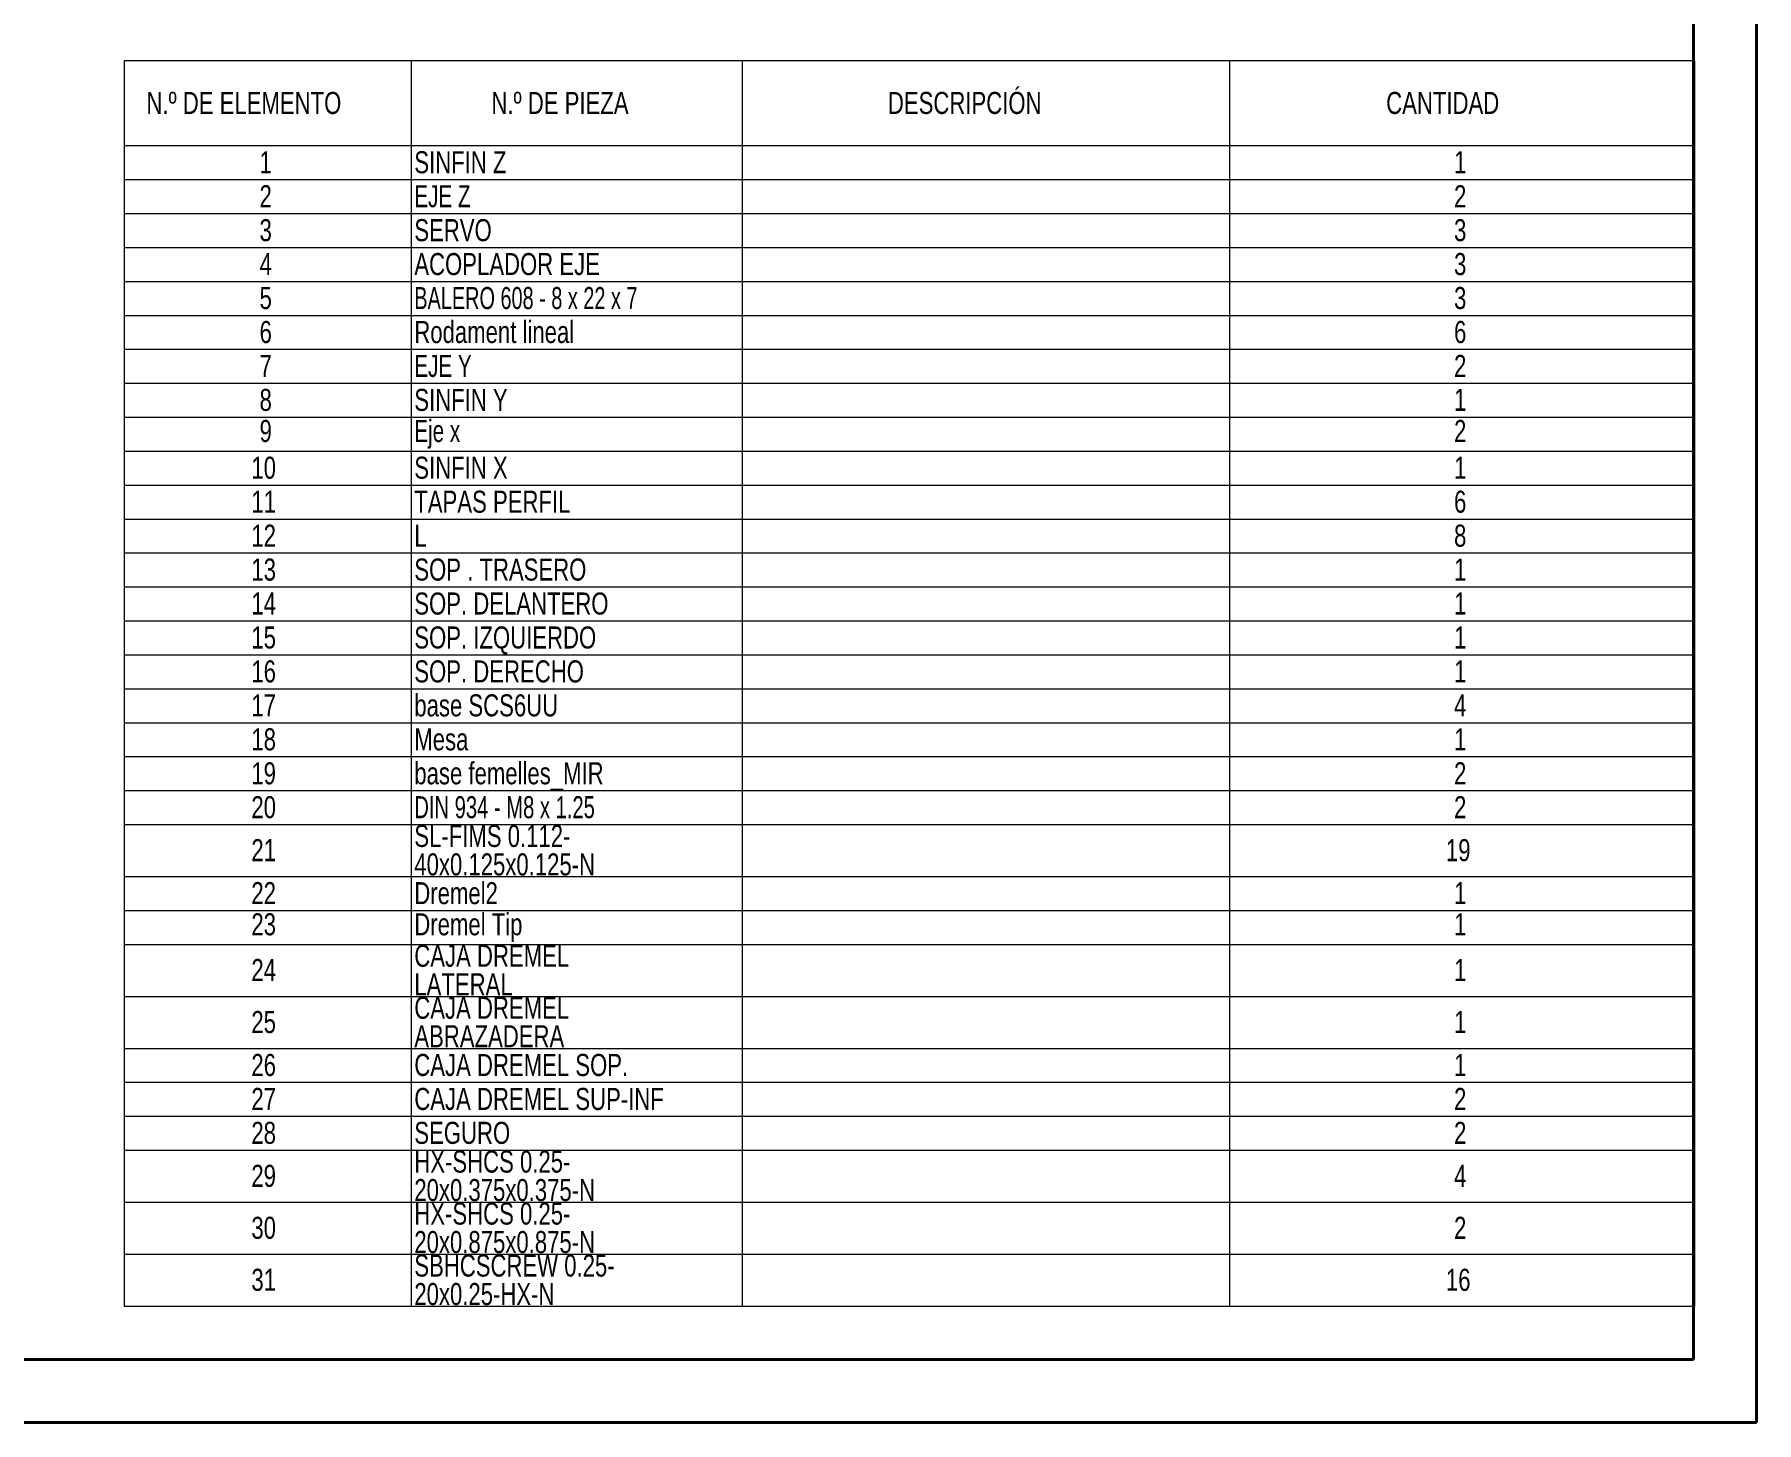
# Model space of a CAD drawing. Header units: millimetres. Extents: x 0 to 594, y 0 to 420.
# Drawn here: x 320.8 to 594.1, y 0.2 to 220.5 of the extents above; entities that cross this region are included whole.
import ezdxf

# ---------------------------------------------------------------- set-up
doc = ezdxf.new("R2010")
doc.units = ezdxf.units.MM
doc.styles.add('SLDTEXTSTYLE0', font='TXT', dxfattribs={"width": 0.75})
doc.styles.add('SLDTEXTSTYLE1', font='TXT', dxfattribs={"width": 0.7})
doc.styles.add('SLDTEXTSTYLE2', font='TXT', dxfattribs={"width": 0.673913})
doc.styles.add('SLDTEXTSTYLE3', font='TXT', dxfattribs={"width": 0.684211})

# ---------------------------------------------------------------- blocks, each defined once
blk = doc.blocks.new('SW_TABLEANNOTATION_0')
at = {"color": 0, "linetype": 'Continuous', "lineweight": 0}
for p, q in [((0, 0), (0, -197.61)), ((249.27, 0), (0, 0)), ((45.54, 0), (45.54, -13.44)), ((98.07, 0), (98.07, -13.44)), ((175.42, 0), (175.42, -13.44)), ((249.27, -197.61), (249.27, 0)), ((0, -13.44), (249.27, -13.44)), ((45.54, -13.44), (45.54, -197.61)), ((98.07, -13.44), (98.07, -197.61)), ((175.42, -13.44), (175.42, -197.61)), ((0, -18.83), (249.27, -18.83)), ((0, -24.22), (249.27, -24.22)), ((0, -29.61), (249.27, -29.61)), ((0, -34.99), (249.27, -34.99)), ((0, -40.38), (249.27, -40.38)), ((0, -45.77), (249.27, -45.77)), ((0, -51.15), (249.27, -51.15)), ((0, -56.54), (249.27, -56.54)), ((0, -61.93), (249.27, -61.93)), ((0, -67.31), (249.27, -67.31)), ((0, -72.7), (249.27, -72.7)), ((0, -78.09), (249.27, -78.09)), ((0, -83.47), (249.27, -83.47)), ((0, -88.86), (249.27, -88.86)), ((0, -94.25), (249.27, -94.25)), ((0, -99.64), (249.27, -99.64)), ((0, -105.02), (249.27, -105.02)), ((0, -110.41), (249.27, -110.41)), ((0, -115.8), (249.27, -115.8)), ((0, -121.18), (249.27, -121.18)), ((0, -129.43), (249.27, -129.43)), ((0, -134.82), (249.27, -134.82)), ((0, -140.21), (249.27, -140.21)), ((0, -148.45), (249.27, -148.45)), ((0, -156.7), (249.27, -156.7)), ((0, -162.09), (249.27, -162.09)), ((0, -167.48), (249.27, -167.48)), ((0, -172.86), (249.27, -172.86)), ((0, -181.11), (249.27, -181.11)), ((0, -189.36), (249.27, -189.36)), ((0, -197.61), (249.27, -197.61))]:
    blk.add_line(p, q, dxfattribs=at)
at = {"color": 0, "linetype": 'Continuous', "lineweight": 0, "char_height": 3.5, "attachment_point": 1}
for s, insert, style in [('N.º DE ELEMENTO', (3.53, -4.92), 'SLDTEXTSTYLE0'), ('N.º DE PIEZA', (58.28, -4.92), 'SLDTEXTSTYLE0'), ('DESCRIPCIÓN', (121.2, -4.92), 'SLDTEXTSTYLE0'), ('CANTIDAD', (200.28, -4.92), 'SLDTEXTSTYLE0'), ('1', (21.48, -14.33), 'SLDTEXTSTYLE0'), ('SINFIN Z', (46.04, -14.33), 'SLDTEXTSTYLE0'), ('1', (211.05, -14.33), 'SLDTEXTSTYLE0'), ('2', (21.48, -19.72), 'SLDTEXTSTYLE0'), ('EJE Z', (46.04, -19.72), 'SLDTEXTSTYLE1'), ('2', (211.05, -19.72), 'SLDTEXTSTYLE0'), ('3', (21.48, -25.11), 'SLDTEXTSTYLE0'), ('SERVO', (46.04, -25.11), 'SLDTEXTSTYLE0'), ('3', (211.05, -25.11), 'SLDTEXTSTYLE0'), ('4', (21.48, -30.49), 'SLDTEXTSTYLE0'), ('ACOPLADOR EJE', (46.04, -30.49), 'SLDTEXTSTYLE0'), ('3', (211.05, -30.49), 'SLDTEXTSTYLE0'), ('5', (21.48, -35.88), 'SLDTEXTSTYLE0'), ('BALERO 608 - 8 x 22 x 7', (46.04, -35.88), 'SLDTEXTSTYLE2'), ('3', (211.05, -35.88), 'SLDTEXTSTYLE0'), ('6', (21.48, -41.27), 'SLDTEXTSTYLE0'), ('Rodament lineal', (46.04, -41.27), 'SLDTEXTSTYLE0'), ('6', (211.05, -41.27), 'SLDTEXTSTYLE0'), ('7', (21.48, -46.65), 'SLDTEXTSTYLE0'), ('EJE Y', (46.04, -46.65), 'SLDTEXTSTYLE1'), ('2', (211.05, -46.65), 'SLDTEXTSTYLE0'), ('8', (21.48, -52.04), 'SLDTEXTSTYLE0'), ('SINFIN Y', (46.04, -52.04), 'SLDTEXTSTYLE0'), ('1', (211.05, -52.04), 'SLDTEXTSTYLE0'), ('9', (21.48, -56.98), 'SLDTEXTSTYLE0'), ('Eje x', (46.04, -56.98), 'SLDTEXTSTYLE1'), ('2', (211.05, -56.98), 'SLDTEXTSTYLE0'), ('10', (20.18, -62.81), 'SLDTEXTSTYLE0'), ('SINFIN X', (46.04, -62.81), 'SLDTEXTSTYLE0'), ('1', (211.05, -62.81), 'SLDTEXTSTYLE0'), ('11', (20.18, -68.2), 'SLDTEXTSTYLE0'), ('TAPAS PERFIL', (46.04, -68.2), 'SLDTEXTSTYLE0'), ('6', (211.05, -68.2), 'SLDTEXTSTYLE0'), ('12', (20.18, -73.59), 'SLDTEXTSTYLE0'), ('L', (46.04, -73.59), 'SLDTEXTSTYLE0'), ('8', (211.05, -73.59), 'SLDTEXTSTYLE0'), ('13', (20.18, -78.97), 'SLDTEXTSTYLE0'), ('SOP . TRASERO', (46.04, -78.97), 'SLDTEXTSTYLE0'), ('1', (211.05, -78.97), 'SLDTEXTSTYLE0'), ('14', (20.18, -84.36), 'SLDTEXTSTYLE0'), ('SOP. DELANTERO', (46.04, -84.36), 'SLDTEXTSTYLE0'), ('1', (211.05, -84.36), 'SLDTEXTSTYLE0'), ('15', (20.18, -89.75), 'SLDTEXTSTYLE0'), ('SOP. IZQUIERDO', (46.04, -89.75), 'SLDTEXTSTYLE0'), ('1', (211.05, -89.75), 'SLDTEXTSTYLE0'), ('16', (20.18, -95.13), 'SLDTEXTSTYLE0'), ('SOP. DERECHO', (46.04, -95.13), 'SLDTEXTSTYLE0'), ('1', (211.05, -95.13), 'SLDTEXTSTYLE0'), ('17', (20.18, -100.52), 'SLDTEXTSTYLE0'), ('base SCS6UU', (46.04, -100.52), 'SLDTEXTSTYLE0'), ('4', (211.05, -100.52), 'SLDTEXTSTYLE0'), ('18', (20.18, -105.91), 'SLDTEXTSTYLE0'), ('Mesa', (46.04, -105.91), 'SLDTEXTSTYLE0'), ('1', (211.05, -105.91), 'SLDTEXTSTYLE0'), ('19', (20.18, -111.3), 'SLDTEXTSTYLE0'), ('base femelles_MIR', (46.04, -111.3), 'SLDTEXTSTYLE0'), ('2', (211.05, -111.3), 'SLDTEXTSTYLE0'), ('20', (20.18, -116.68), 'SLDTEXTSTYLE0'), ('DIN 934 - M8 x 1.25', (46.04, -116.68), 'SLDTEXTSTYLE3'), ('2', (211.05, -116.68), 'SLDTEXTSTYLE0'), ('SL-FIMS 0.112-', (46.04, -121.24), 'SLDTEXTSTYLE0'), ('21', (20.18, -123.5), 'SLDTEXTSTYLE0'), ('40x0.125x0.125-N', (46.04, -125.76), 'SLDTEXTSTYLE0'), ('19', (209.76, -123.5), 'SLDTEXTSTYLE0'), ('22', (20.18, -130.32), 'SLDTEXTSTYLE0'), ('Dremel2', (46.04, -130.32), 'SLDTEXTSTYLE0'), ('1', (211.05, -130.32), 'SLDTEXTSTYLE0'), ('23', (20.18, -135.26), 'SLDTEXTSTYLE0'), ('Dremel Tip', (46.04, -135.26), 'SLDTEXTSTYLE0'), ('1', (211.05, -135.26), 'SLDTEXTSTYLE0'), ('CAJA DREMEL', (46.04, -140.26), 'SLDTEXTSTYLE0'), ('24', (20.18, -142.52), 'SLDTEXTSTYLE0'), ('LATERAL', (46.04, -144.79), 'SLDTEXTSTYLE0'), ('1', (211.05, -142.52), 'SLDTEXTSTYLE0'), ('CAJA DREMEL', (46.04, -148.51), 'SLDTEXTSTYLE0'), ('25', (20.18, -150.77), 'SLDTEXTSTYLE0'), ('ABRAZADERA', (46.04, -153.03), 'SLDTEXTSTYLE0'), ('1', (211.05, -150.77), 'SLDTEXTSTYLE0'), ('26', (20.18, -157.59), 'SLDTEXTSTYLE0'), ('CAJA DREMEL SOP.', (46.04, -157.59), 'SLDTEXTSTYLE0'), ('1', (211.05, -157.59), 'SLDTEXTSTYLE0'), ('27', (20.18, -162.98), 'SLDTEXTSTYLE0'), ('CAJA DREMEL SUP-INF', (46.04, -162.98), 'SLDTEXTSTYLE0'), ('2', (211.05, -162.98), 'SLDTEXTSTYLE0'), ('28', (20.18, -168.36), 'SLDTEXTSTYLE0'), ('SEGURO', (46.04, -168.36), 'SLDTEXTSTYLE0'), ('2', (211.05, -168.36), 'SLDTEXTSTYLE0'), ('HX-SHCS 0.25-', (46.04, -172.92), 'SLDTEXTSTYLE0'), ('29', (20.18, -175.18), 'SLDTEXTSTYLE0'), ('20x0.375x0.375-N', (46.04, -177.44), 'SLDTEXTSTYLE0'), ('4', (211.05, -175.18), 'SLDTEXTSTYLE0'), ('HX-SHCS 0.25-', (46.04, -181.17), 'SLDTEXTSTYLE0'), ('30', (20.18, -183.43), 'SLDTEXTSTYLE0'), ('20x0.875x0.875-N', (46.04, -185.69), 'SLDTEXTSTYLE0'), ('2', (211.05, -183.43), 'SLDTEXTSTYLE0'), ('SBHCSCREW 0.25-', (46.04, -189.42), 'SLDTEXTSTYLE0'), ('31', (20.18, -191.68), 'SLDTEXTSTYLE0'), ('20x0.25-HX-N', (46.04, -193.94), 'SLDTEXTSTYLE0'), ('16', (209.76, -191.68), 'SLDTEXTSTYLE0')]:
    blk.add_mtext(s, dxfattribs=dict(at, insert=insert, style=style))

msp = doc.modelspace()

# ---------------------------------------------------------------- linework, layer by layer
at = {"color": 7, "linetype": 'Continuous', "lineweight": 40}
for p, q in [((594.0788, 0.2148), (594.0788, 420.2148)), ((584.0788, 410.2148), (584.0788, 10.2148)), ((25.0788, 10.2148), (584.0788, 10.2148)), ((0.0788, 0.2148), (594.0788, 0.2148))]:
    msp.add_line(p, q, dxfattribs=at)

# ---------------------------------------------------------------- block references
at = {"color": 7, "linetype": 'Continuous', "lineweight": 0}
msp.add_blockref('SW_TABLEANNOTATION_0', (335.0203, 216.3002), dxfattribs=at)

doc.saveas('drawing.dxf')
